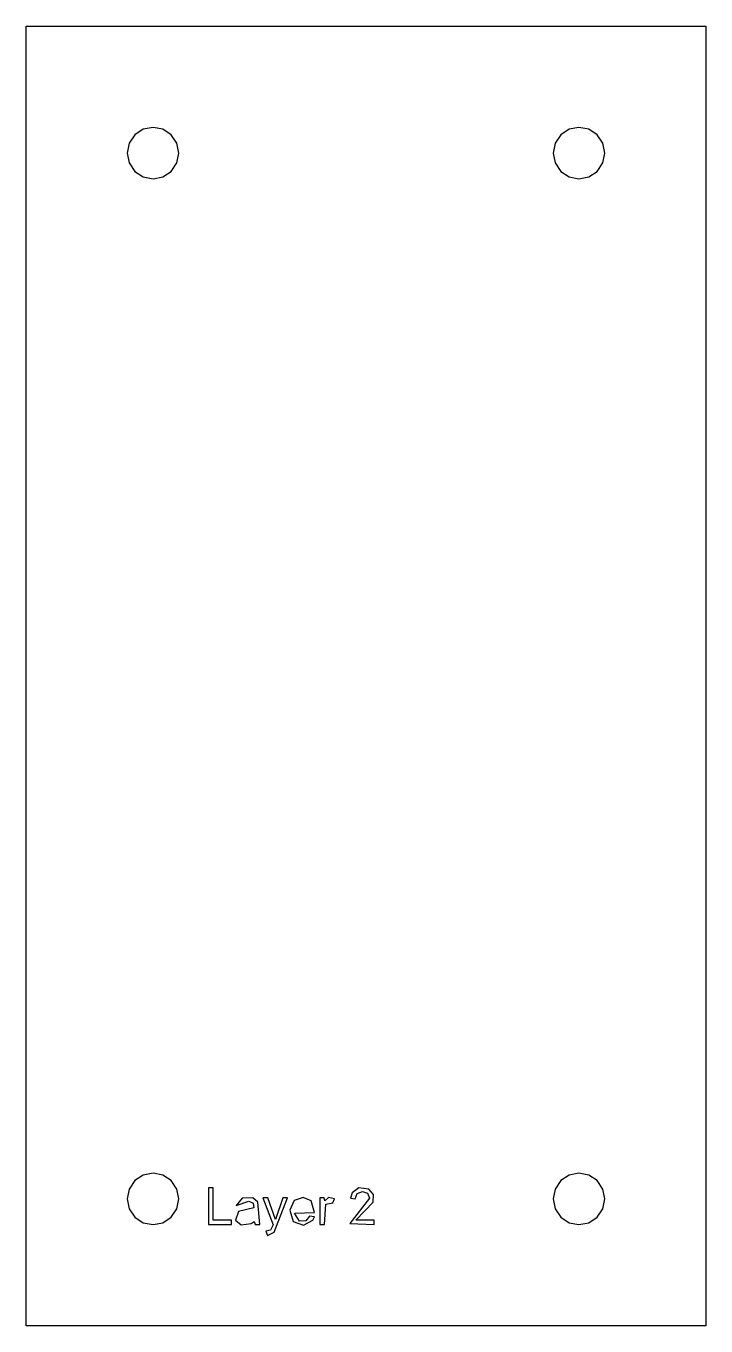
# Model space of a CAD drawing. Header units: metres. Extents: x -37 to 28, y -76 to 49.
import ezdxf

# ---------------------------------------------------------------- set-up
doc = ezdxf.new("R2010")
doc.units = ezdxf.units.M

msp = doc.modelspace()

# ---------------------------------------------------------------- linework, layer by layer
for points in [[(28.43, -76.43), (-37.43, -76.43), (-37.43, 49.43), (28.43, 49.43), (28.43, -76.43)], [(-22.82, 38.08), (-23.36, 38.89), (-24.17, 39.43), (-25.12, 39.62), (-26.08, 39.43), (-26.89, 38.89), (-27.43, 38.08), (-27.62, 37.12), (-27.43, 36.17), (-26.89, 35.36), (-26.08, 34.82), (-25.12, 34.62), (-24.17, 34.82), (-23.36, 35.36), (-22.82, 36.17), (-22.62, 37.12), (-22.82, 38.08)], [(18.43, 38.08), (17.89, 38.89), (17.08, 39.43), (16.12, 39.62), (15.17, 39.43), (14.36, 38.89), (13.82, 38.08), (13.62, 37.12), (13.82, 36.17), (14.36, 35.36), (15.17, 34.82), (16.12, 34.62), (17.08, 34.82), (17.89, 35.36), (18.43, 36.17), (18.62, 37.12), (18.43, 38.08)], [(-22.82, -63.17), (-23.36, -62.36), (-24.17, -61.82), (-25.12, -61.62), (-26.08, -61.82), (-26.89, -62.36), (-27.43, -63.17), (-27.62, -64.12), (-27.43, -65.08), (-26.89, -65.89), (-26.08, -66.43), (-25.12, -66.62), (-24.17, -66.43), (-23.36, -65.89), (-22.82, -65.08), (-22.62, -64.12), (-22.82, -63.17)], [(18.43, -63.17), (17.89, -62.36), (17.08, -61.82), (16.12, -61.62), (15.17, -61.82), (14.36, -62.36), (13.82, -63.17), (13.62, -64.12), (13.82, -65.08), (14.36, -65.89), (15.17, -66.43), (16.12, -66.62), (17.08, -66.43), (17.89, -65.89), (18.43, -65.08), (18.62, -64.12), (18.43, -63.17)], [(-19.76, -66.62), (-17.52, -66.62), (-17.52, -66.2), (-19.29, -66.2), (-19.29, -63.05), (-19.76, -63.05), (-19.76, -66.62)], [(-15.23, -66.62), (-14.78, -66.62), (-14.97, -64.44), (-15.47, -64.02), (-16.51, -64.07), (-17.09, -64.77), (-15.86, -64.34), (-15.44, -64.54), (-15.36, -64.98), (-16.85, -65.34), (-17.13, -66.18), (-16.59, -66.65), (-15.61, -66.51), (-15.32, -66.31), (-15.23, -66.62)], [(-12.55, -64.03), (-13.28, -66.13), (-14.01, -64.03), (-14.48, -64.03), (-13.5, -66.63), (-13.75, -67.16), (-14.19, -67.24), (-14.05, -67.67), (-13.39, -67.34), (-12.11, -64.03), (-12.55, -64.03)], [(-9.5, -65.85), (-9.96, -65.79), (-10.34, -66.26), (-10.94, -66.27), (-11.42, -65.52), (-9.49, -65.44), (-9.82, -64.33), (-10.57, -63.98), (-11.47, -64.27), (-11.88, -65.22), (-11.55, -66.33), (-10.56, -66.68), (-9.66, -66.2), (-9.5, -65.85)], [(-8.96, -66.62), (-8.52, -66.62), (-8.4, -64.64), (-7.7, -64.52), (-7.55, -64.11), (-8.12, -63.99), (-8.5, -64.32), (-8.56, -64.03), (-8.96, -64.03), (-8.96, -66.62)], [(-5.47, -66.2), (-3.8, -64.45), (-3.76, -63.71), (-4.22, -63.17), (-5.21, -63.07), (-5.85, -63.55), (-5.99, -64.07), (-5.54, -64.11), (-5.35, -63.59), (-4.84, -63.4), (-4.36, -63.58), (-4.17, -64.06), (-6.07, -66.5), (-3.71, -66.62), (-3.71, -66.2), (-5.47, -66.2)]]:
    msp.add_lwpolyline(points)

doc.saveas('drawing.dxf')
